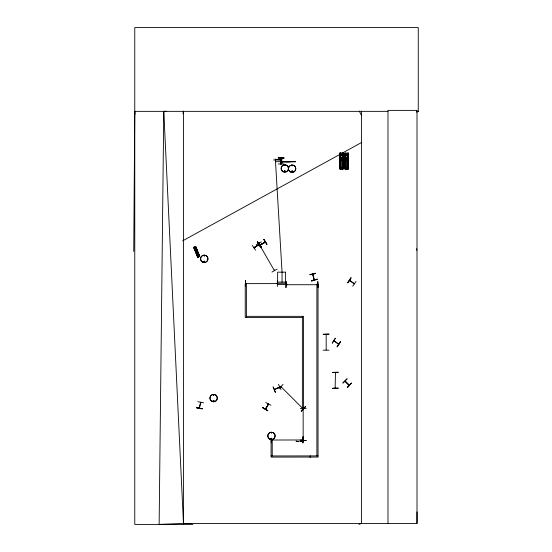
<?xml version="1.0" encoding="UTF-8"?>
<svg xmlns="http://www.w3.org/2000/svg" width="552" height="552" viewBox="0 0 552 552"><rect width="100%" height="100%" fill="white"/><g stroke="black" fill="none" stroke-linecap="round" stroke-linejoin="round"><path stroke-width="0.83" d="M200.804 402.304L199.389 407.887M200.755 402.836L200.604 402.263M166.352 111.221L163.778 111.352L159.135 524.4L183.471 523.427L417.001 523.427L417.043 511.876M133.743 251.45L134.764 111.69M265.236 409.073L265.816 408.611M274.365 389.388L274.951 389.112M279.202 387.476L279.685 386.904M281.009 386.793L281.575 386.98L281.113 386.517M302.772 408.563L303.296 408.708L303.007 408.335M345.09 381.273L349.347 385.151M258.798 244.653L253.954 247.544M258.812 244.598L254.003 247.827M338.479 344.303L334.036 340.743L334.229 341.274M334.07 340.791L338.735 344.124L338.203 343.779M349.616 280.575L354.281 283.942M303.11 409.405L303.379 408.866L303.158 409.439L303.151 408.853L280.968 386.669M303.11 440.185L303.414 439.696M203.688 261.572C205.165 259.675 204.564 263.628 203.743 261.434M204.392 255.859L204.302 255.955M203.854 261.572C204.909 260.365 204.44 262.766 203.916 261.662M213.3 394.963L213.886 395.204L213.355 394.901M213.431 395.046L213.783 394.997L213.452 395.135M214.01 400.842C212.472 401.635 214.252 400.09 213.7 400.497M284.646 165.352L284.68 165.324M284.245 171.196C286.122 169.416 284.494 173.356 284.446 170.816M284.418 171.196C285.474 169.988 284.998 172.383 284.48 171.286M292.298 165.676L292.167 165.779M291.739 171.32C292.608 172.666 292.381 170.409 291.877 171.175M292.677 171.569C291.449 169.657 291.746 172.838 292.498 171.796M271.142 432.761L271.612 433.12L271.453 432.547M271.453 432.664L271.301 432.754M270.887 438.633C272.564 437.108 271.453 440.103 270.998 438.895M271.06 438.633C272.371 437.391 271.225 440.137 271.204 438.385M182.995 113.795L183.354 111.235M260.199 244.798L265.16 241.886L264.884 242.356M260.751 244.729L260.144 244.826M264.739 242.1L265.208 241.859M265.257 242.093L260.358 245.005L265.353 242.1L260.323 244.978L260.585 244.529M303.124 408.915L302.772 408.48L303.151 408.853L303.151 440.227M314.467 279.871L314.012 279.326M202.363 408.639L196.553 407.749L202.349 408.715M197.83 401.683L203.584 402.85M199.403 407.949L200.569 402.339M326.177 349.975L326.191 334.305L325.956 334.622M335.402 387.821L335.161 388.125L335.437 372.434L335.202 372.752M345.048 381.142L349.161 385.344M265.27 408.949L268.458 404.154L265.629 409.184L268.403 404.119M267.879 404.43L268.168 403.988M199.513 407.431L199.396 408.011M258.702 243.411L259.005 243.922M258.916 243.901L258.881 243.308M274.365 270.625L274.385 270.045M274.565 270.48L274.296 270.025M203.978 255.617L204.482 256.004L204.047 255.576M285.094 165.559L284.659 165.124L284.894 165.683M213.12 400.552C213.452 402.932 214.907 399.213 213.1 400.704M346.428 168.808L346.766 168.188M245.626 283.369L246.282 283.369L245.647 283.604M276.407 283.376L277.063 283.369L276.531 283.611M286.246 284.494L286.778 284.756M317.027 284.501L317.683 284.494L317.152 284.735M271.963 439.758L271.508 439.723M302.296 439.751L302.82 439.778M262.78 407.659L267.72 410.854M265.76 402.498L270.949 405.251M312.729 274.399L314.157 279.843M314.44 279.809L312.687 274.385M347.877 282.783L351.031 277.815L347.891 282.79M347.65 282.61L351.058 277.835M350.016 280.823L349.685 280.299M350.078 280.947L350.106 280.595M353.728 283.549L354.439 283.687L349.706 280.347M352.673 286.198L356.088 281.423M337.037 346.677L340.411 341.874M291.877 165.483C293.264 165.158 291.339 166.559 292.049 165.345M276.987 283.597L245.75 283.638M286.267 284.728L286.84 284.694L286.371 284.466M317.607 284.722L286.371 284.728M302.234 439.785L302.744 439.758M278.974 388.684L283.045 384.447M301.233 410.936L305.387 406.789M342.813 382.916L346.987 378.782M342.985 383.088L347.139 378.934M347.256 387.359L351.376 383.178M303.358 409.377L303.414 408.908M303.358 440.165L303.352 439.633M257.411 241.852L260.454 246.882L257.432 241.838M254.12 247.786L258.943 244.639L254.141 247.813M255.597 250.173L252.236 245.357M258.709 242.383L261.4 247.613L258.674 242.404M263.78 239.416L267.002 244.329L263.815 239.395M256.218 244.771L261.324 241.879M277.083 269.169L271.977 272.067M182.657 240.844L340.48 154.098M341.992 153.27L361.622 142.478M416.746 112.18L418.257 111.352L418.257 27.6L134.764 27.6L134.764 524.4L192.841 524.4L183.471 523.427L163.778 111.352M278.484 384.337L280.982 389.657M274.475 389.595L279.774 387.09L278.07 387.994M275.351 392.279L273.13 386.835L275.372 392.265M258.405 244.874L258.391 245.012M193.697 247.358L195.794 246.496L199.776 256.328L197.692 257.184L193.697 247.358L197.699 257.184M194.249 248.297L196.057 247.558M194.518 248.966L196.333 248.227M194.918 249.959L196.733 249.221M195.277 250.849L197.092 250.111M195.684 251.843L197.499 251.105M197.423 256.121L199.237 255.383M197.237 256.528L199.686 255.617M358.959 524.4L361.463 523.427L361.463 111.228M315.64 273.412L309.907 274.696L315.661 273.488M309.913 274.717L315.585 273.199M312.88 274.848L312.956 274.227M311.521 280.72L317.2 279.236M279.56 386.931L274.565 389.588M341.357 168.719L341.722 168.657L341.391 168.091M278.201 157.796L284.08 158.044L278.201 157.768M278.208 158.017L284.073 157.962M275.427 159.583L280.319 159.873L275.427 159.914M280.319 159.625L281.768 159.611M280.319 159.79L281.775 159.776M280.837 160.68L281.492 160.673M280.837 160.929L281.492 160.922M280.844 161.087L281.492 161.08M280.844 161.336L281.499 161.329M275.676 161.681L287.178 161.577M280.996 161.764L281.568 161.757M280.996 162.026L290.621 161.736L280.996 161.819L281.568 162.081M284.128 163.999L278.256 163.965M245.605 280.54L245.329 286.412M277.373 280.533L277.38 286.405M286.226 281.665L285.97 287.537M317.662 281.665L317.786 287.53M276.469 283.576L277 283.576M286.309 284.494L286.819 284.473M317.089 284.701L317.621 284.701M245.612 286.412L245.599 280.54M285.943 287.537L286.191 281.665M300.316 408.48L306.188 408.473M302.234 439.985L302.765 439.985L271.405 440.013L271.977 439.723M300.316 440.282L306.194 440.531M306.194 440.503L300.316 440.241M323.12 350.175L328.992 350.168M338.238 388.18L332.366 388.318L338.238 388.139M387.98 111.352L134.764 111.352L134.992 114.257M416.574 111.352L418.257 111.352L416.539 111.345M348.305 153.111L344.917 153.125L344.931 169.022L348.305 169.009L348.291 153.111L348.236 169.009M340.073 154.65L343.013 154.65M345.145 154.739L348.077 154.739M340.073 155.726L343.013 155.726M345.145 155.816L348.077 155.816M340.073 157.341L343.013 157.341M345.145 157.43L348.077 157.43M340.073 158.776L343.006 158.776M345.138 158.859L348.077 158.859M340.073 160.39L343.006 160.39M345.138 160.473L348.077 160.473M340.073 167.311L343.013 167.311M345.145 167.394L348.077 167.394M339.59 167.767L343.503 167.767M339.59 167.891L343.503 167.891M344.655 167.849L348.567 167.849M341.308 168.049L341.771 168.049M344.655 167.974L348.567 167.974M341.308 168.077L341.771 168.077M346.373 168.132L346.835 168.16M341.308 168.739L341.771 168.739M346.373 168.85L346.766 168.808M246.371 316.344L303.531 316.344L303.531 408.57L302.386 408.57L302.386 316.344M302.344 317.49L245.233 317.49L245.233 283.873L246.371 283.873L246.371 317.49M296.134 441.221L298.577 441.552L296.162 441.221M271.08 455.959L318.055 455.911L318.055 457.056L271.08 457.097L271.08 440.303L272.226 440.303L272.226 455.959M292.125 170.892L292.581 171.154M274.42 270.639L258.736 243.466M196.56 407.721L202.301 408.928M262.773 407.666L267.844 410.626L262.738 407.728M281.299 387.083L281.03 386.773M349.071 385.255L345.117 381.253M257.232 241.976L260.523 246.834M263.849 239.375L266.816 244.439M258.64 242.425L261.607 247.489M359.317 111.104L361.463 115.471M416.346 248.766L417.001 250.353M195.649 246.558L199.645 256.383M195.518 246.613L199.5 256.438M195.442 246.64L199.424 256.473M195.298 246.703L199.306 256.521M199.272 256.535L195.201 246.737L199.148 256.583M199.01 256.639L198.458 256.866M194.338 247.096L198.285 256.942M194.173 247.165L198.202 256.977M194.056 247.213L198.085 257.025M193.973 247.248L197.933 257.087M193.862 247.296L197.816 257.135M275.434 160.459L282.051 272.157L282.051 282.1M183.512 524.4L183.471 111.242M281.796 158.065L281.844 163.937M281.506 158.065L281.561 163.937L281.465 158.065M280.816 158.072L280.864 163.944M280.775 158.072L280.782 163.944M280.519 158.072L280.54 163.944M275.42 159.017L275.434 160.487M274.116 159.031L274.13 160.494M317.966 281.658L318 287.53M302.889 436.949L302.924 442.821M271.363 442.821L271.087 439.468M417.001 523.427L417.001 110.379L387.98 110.379L387.98 523.427M348.105 153.111L348.077 169.009M348.05 153.111L348.05 169.009M347.919 153.946L347.85 155.623M347.85 157.292L347.863 158.969M347.85 160.639L347.85 169.009M347.739 153.946L347.725 155.623M347.739 157.292L347.725 158.969M347.739 160.639L347.725 167.339M347.663 153.946L347.663 155.623M347.663 157.292L347.663 158.969M347.663 160.639L347.663 167.339M347.277 153.946L347.291 155.623M347.291 157.292L347.277 158.969M347.277 160.639L347.291 167.339M347.056 169.009L346.159 169.009M345.945 153.96L345.931 155.636M345.945 157.306L345.931 158.983M345.931 160.653L345.945 167.353M345.876 153.96L345.876 155.636M345.876 157.306L345.876 158.983M345.876 160.653L345.876 167.353M345.745 153.125L345.683 169.022M345.38 153.96L345.359 155.636M345.304 157.306L345.38 158.983M345.38 160.653L345.373 169.009M345.145 153.125L345.145 169.022M344.986 153.125L344.986 169.022M343.171 153.028L343.227 168.926M342.854 153.028L342.785 168.926M342.668 168.926L342.668 153.028L342.599 168.926M342.468 153.028L342.44 168.926L342.412 153.028M342.226 157.21L342.212 158.886M342.212 160.556L342.281 167.249M341.992 168.926L341.095 168.926M340.867 153.877L340.881 155.547M340.881 157.223L340.867 158.9M340.867 160.57L340.881 167.263M340.812 153.877L340.812 155.547M340.812 157.223L340.812 158.9M340.812 160.57L340.812 167.263M340.681 153.035L340.646 168.94M340.494 153.877L340.494 155.547M340.494 157.223L340.494 158.9M340.494 160.57L340.494 167.263M340.418 153.877L340.432 155.547M340.418 157.223L340.432 158.9M340.418 160.57L340.432 167.263M340.073 153.035L340.046 168.94M339.922 153.035L339.922 168.94M318.035 455.931L318.035 284.073L316.896 284.073L316.896 455.931M310.231 457.056L310.231 455.911L310.224 457.097M195.96 250.918C196.691 252.499 197.092 249.594 195.96 250.918M340.908 159.418C341.709 161.909 342.847 157.658 340.908 159.418M345.98 159.5C346.773 161.991 347.912 157.741 345.98 159.5M335.354 338.266L332.187 343.22L335.333 338.252M340.377 341.854L337.237 346.822L340.377 341.854M305.332 406.734L301.433 411.137L305.332 406.734M351.355 383.157L347.429 387.532L351.348 383.15M317.179 279.16L311.59 280.996L317.179 279.16M303.131 436.942L302.841 442.821L303.131 436.942M328.992 334.139L323.12 334.305L328.992 334.126M338.238 372.269L332.366 372.434L338.238 372.255M343.24 153.028L339.846 153.035L339.846 168.94L343.24 168.926L343.24 153.028M295.52 161.695L285.819 161.695L295.52 161.757M285.536 272.157L277.628 272.157L277.628 282.1L285.536 282.1L285.536 272.157M285.605 283.286L277.78 283.286L277.78 284.425L285.605 284.425L285.605 283.286M302.386 441.221L299.943 441.552L302.386 441.221M347.532 169.009L347.505 153.111L347.477 169.009M345.559 155.636L345.559 153.96L345.483 155.636M345.559 158.983L345.559 157.306L345.483 158.983M345.559 167.353L345.559 160.653L345.497 167.353M343.013 168.926L343.006 153.028L342.978 168.926M340.294 168.94L340.294 153.035L340.239 168.94M211.754 401.311A3.712 3.712 0 0 0 217.322 398.096A3.712 3.712 0 0 0 211.754 394.88A3.712 3.712 0 0 0 211.754 401.311M211.789 401.249A3.636 3.636 0 0 0 217.246 398.096A3.636 3.636 0 0 0 211.789 394.942A3.636 3.636 0 0 0 211.789 401.249M290.297 171.851A3.664 3.664 0 0 0 295.789 168.677A3.664 3.664 0 0 0 290.297 165.503A3.664 3.664 0 0 0 290.297 171.851A3.636 3.636 0 0 0 295.768 168.677A3.636 3.636 0 0 0 290.304 165.524A3.636 3.636 0 0 0 290.304 171.831M282.983 171.624A3.664 3.664 0 0 0 288.482 168.45A3.664 3.664 0 0 0 282.983 165.276A3.664 3.664 0 0 0 282.983 171.624M282.238 171.03A3.65 3.65 0 0 0 288.337 169.395A3.65 3.65 0 0 0 283.873 164.924A3.65 3.65 0 0 0 282.238 171.03M269.631 439.047A3.65 3.65 0 0 0 275.103 435.887A3.664 3.664 0 0 0 269.624 432.72A3.664 3.664 0 0 0 269.624 439.061A3.664 3.664 0 0 0 275.117 435.887A3.65 3.65 0 0 0 269.631 432.733A3.65 3.65 0 0 0 269.631 439.047M202.398 262.041A3.712 3.712 0 0 0 207.966 258.826A3.712 3.712 0 0 0 202.398 255.61A3.712 3.712 0 0 0 202.398 262.041M201.673 261.413A3.657 3.657 0 0 0 207.787 259.771A3.657 3.657 0 0 0 203.308 255.3A3.657 3.657 0 0 0 201.673 261.413"/></g></svg>
